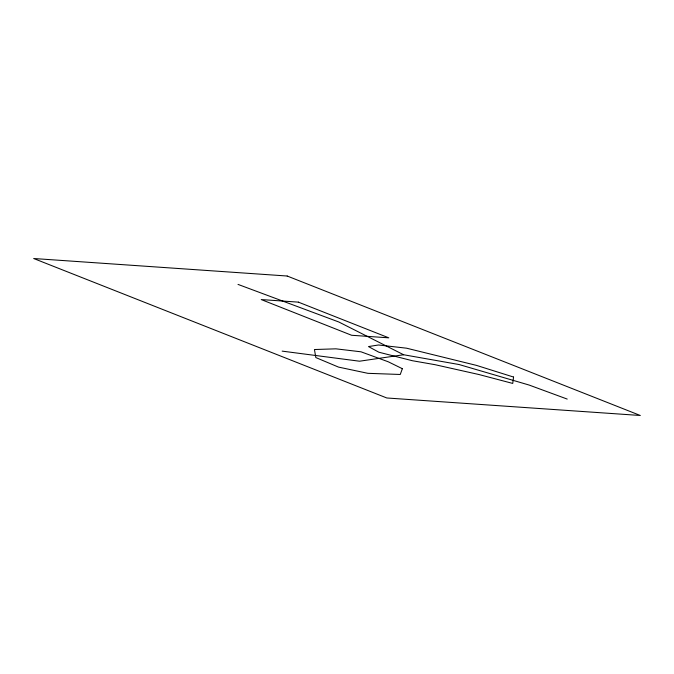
<?xml version="1.0" encoding="UTF-8"?>
<svg xmlns="http://www.w3.org/2000/svg" width="674" height="674" viewBox="0 0 674 674"><rect width="100%" height="100%" fill="white"/><g stroke="black" fill="none" stroke-linecap="round" stroke-linejoin="round"><path stroke-width="1.01" d="M567.213 399.075L529.09 385.039L459.112 364.541L403.625 354.751L359.52 361.213L282.145 351.12M238.015 284.403L338.853 322.012L403.625 354.751M513.563 377.044L512.737 383.43L478.97 374.533L434.966 364.676L412.311 360.708L378.864 352.216L368.484 346.571L378.476 344.987L406.548 348.188L476.493 365.392L513.563 377.044M402.344 368.695L400.263 374.474L367.903 373.329L338.508 367.094L315.836 357.574L314.446 349.528L335.905 348.829L361.02 351.811L388.291 361.803L402.344 368.695M287.183 276.02L33.7 258.513L386.817 397.98L640.3 415.487L287.183 276.02M298.388 302.137L261.234 299.568L351.626 335.273L388.78 337.834L298.388 302.137"/></g></svg>
